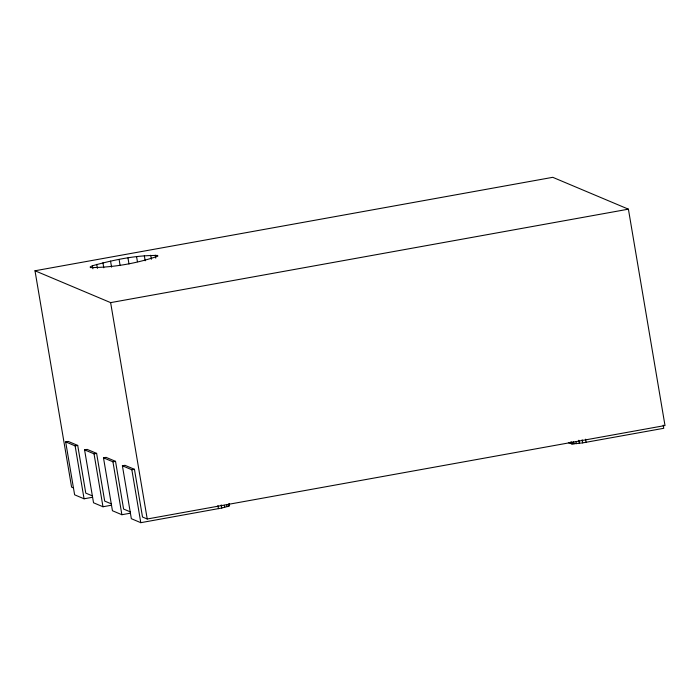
<?xml version="1.0" encoding="UTF-8"?>
<svg xmlns="http://www.w3.org/2000/svg" width="700" height="700" viewBox="0 0 700 700"><rect width="100%" height="100%" fill="white"/><g stroke="black" fill="none" stroke-linecap="round" stroke-linejoin="round"><path stroke-width="1.05" d="M92.409 265.755L90.23 266.858L90.353 267.601C113.05 267.479 136.325 263.55 157.789 256.2L157.666 255.456C135.66 255.203 113.566 259.91 92.409 265.755L92.916 268.765M73.491 487.935L71.593 487.139L35 270.769L552.773 177.319L628.407 209.169L665 425.539L147.227 518.997L142.502 517.003L134.435 469.298L124.985 465.316L122.395 465.78L131.346 518.7L140.796 522.681L221.751 508.034L229.565 505.82L229.162 503.449M35 270.769L110.635 302.627L628.407 209.169M92.584 497.254L84.07 498.794L74.62 494.812L65.669 441.892L68.259 441.42L77.709 445.41L85.776 493.115L92.4 495.898M65.669 441.892L75.119 445.874L77.709 445.41M111.493 505.216L102.979 506.756L93.529 502.775L84.578 449.855L87.168 449.391L96.618 453.373L104.685 501.077L111.309 503.86M84.578 449.855L94.027 453.836L96.618 453.373M130.401 513.188L121.888 514.719L112.438 510.738L103.486 457.817L106.076 457.354L115.526 461.335L123.594 509.04L130.218 511.831M103.486 457.817L112.936 461.799L115.526 461.335M122.395 465.78L131.845 469.761L134.435 469.298M568.409 442.662L572.171 443.984L582.663 442.89L663.74 428.295L663.206 425.119M585.55 439.189L586.075 442.312M582.137 439.766L582.663 442.89M578.821 440.248L579.355 443.38M576.021 441.648L576.371 443.739M573.571 441.858L573.921 443.94M571.821 441.892L572.171 443.984M570.894 441.77L571.244 443.852M228.375 504.157L228.725 506.249M226.713 504.7L227.062 506.782M224.332 505.304L224.682 507.395M221.218 504.91L221.751 508.034M217.936 505.54L218.461 508.664M155.242 255.124L155.759 258.134M150.701 255.229L151.375 259.245M144.331 255.771L145.18 260.785M136.579 256.699L137.428 261.713M127.969 257.959L128.992 263.97M119.096 259.455L120.111 265.475M110.547 261.1L111.571 267.12M110.635 302.627L147.227 518.997M102.926 262.771L103.775 267.785M131.845 469.761L140.796 522.681M96.74 264.355L97.414 268.371M112.936 461.799L121.888 514.719M94.027 453.836L102.979 506.756M75.119 445.874L84.07 498.794"/></g></svg>
